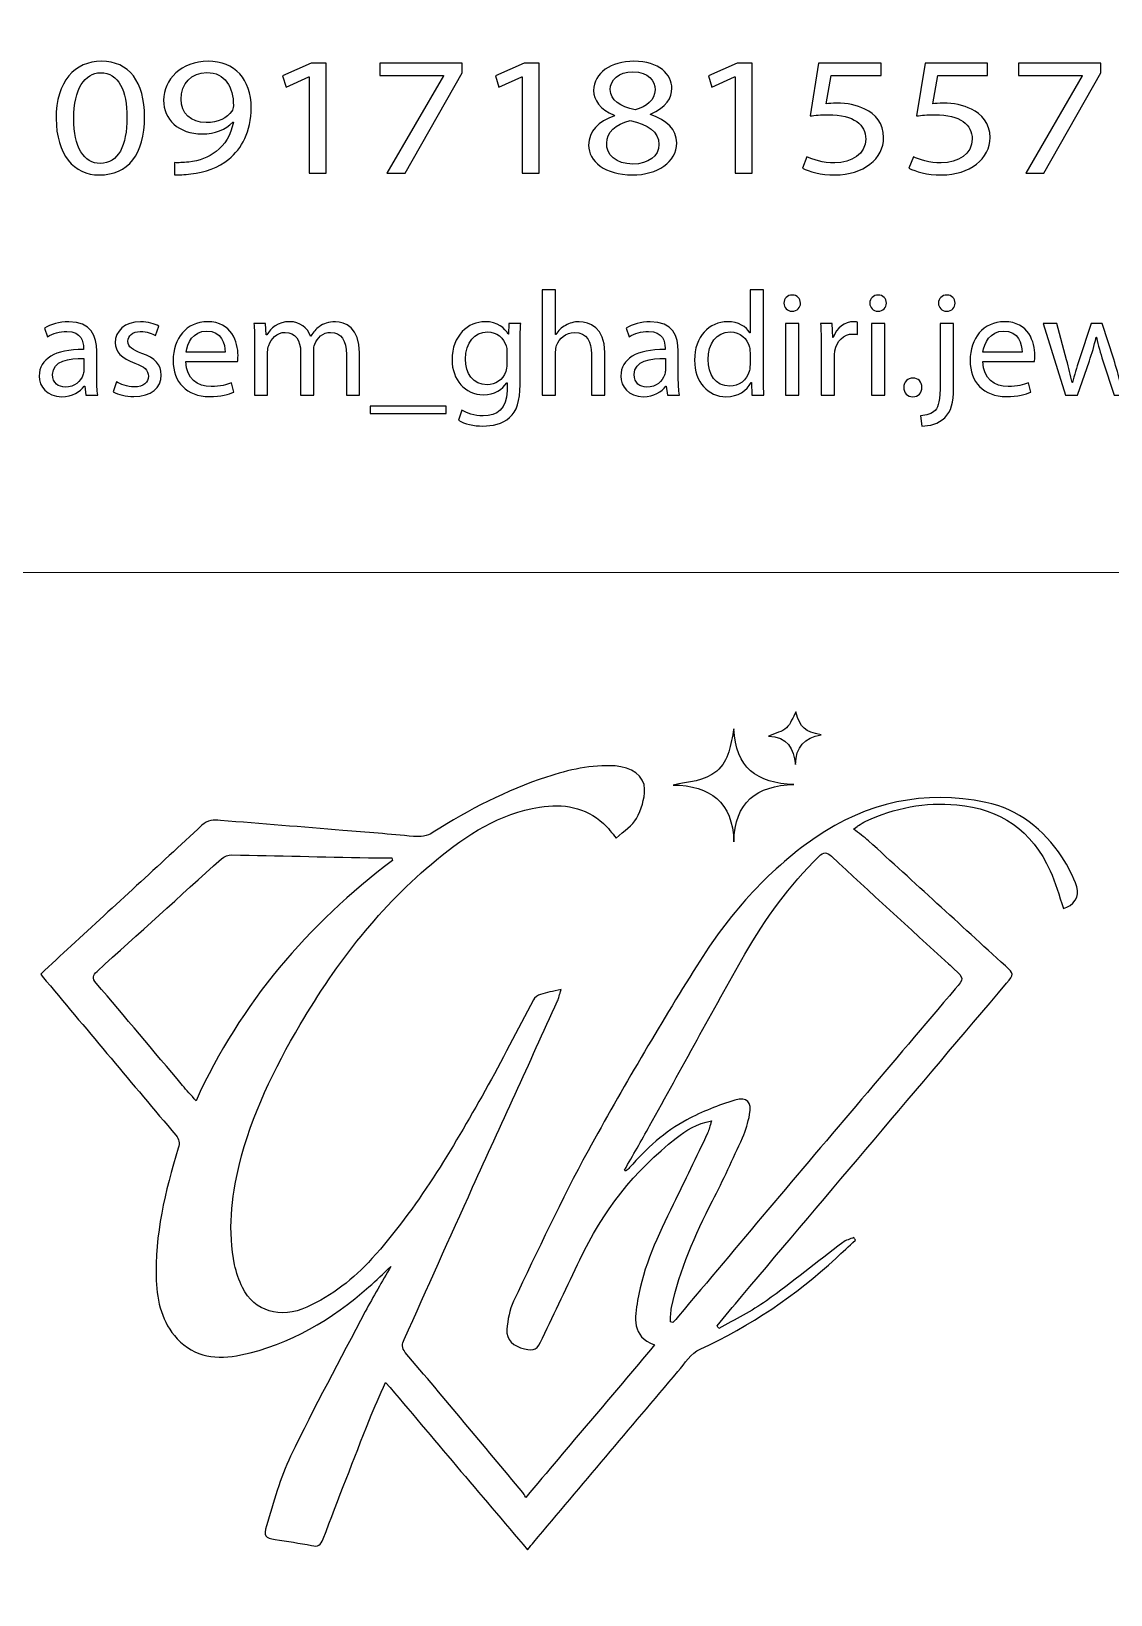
# Model space of a CAD drawing. Header units: millimetres. Extents: x -576 to 618, y 160 to 343.
# Drawn here: x 388.62 to 410.4, y 282.68 to 314.22 of the extents above; entities that cross this region are included whole.
import ezdxf

# ---------------------------------------------------------------- set-up
doc = ezdxf.new("R2010")
doc.units = ezdxf.units.MM
doc.header["$MEASUREMENT"] = 0
doc.layers.add('Layer 1', color=7, linetype='Continuous')

msp = doc.modelspace()

# ---------------------------------------------------------------- linework, layer by layer
at = {"layer": 'Layer 1', "color": 250, "lineweight": 18}
for points in [[(381.7217, 343.1001), (381.7217, 343.1001), (415.5517, 343.1001), (415.5517, 343.1001), (417.1957, 343.1001), (418.5367, 341.7591), (418.5367, 340.1151), (418.5367, 340.1151), (418.5367, 306.2851), (418.5367, 306.2851), (418.5367, 304.6411), (417.1957, 303.3001), (415.5517, 303.3001), (415.5517, 303.3001), (381.7217, 303.3001), (381.7217, 303.3001), (380.0777, 303.3001), (378.7367, 304.6411), (378.7367, 306.2851), (378.7367, 306.2851), (378.7367, 340.1151), (378.7367, 340.1151), (378.7367, 341.7591), (380.0777, 343.1001), (381.7217, 343.1001)], [(381.7217, 303.3001), (381.7217, 303.3001), (415.5517, 303.3001), (415.5517, 303.3001), (417.1957, 303.3001), (418.5367, 301.9591), (418.5367, 300.3151), (418.5367, 300.3151), (418.5367, 266.4851), (418.5367, 266.4851), (418.5367, 264.8411), (417.1957, 263.5001), (415.5517, 263.5001), (415.5517, 263.5001), (381.7217, 263.5001), (381.7217, 263.5001), (380.0777, 263.5001), (378.7367, 264.8411), (378.7367, 266.4851), (378.7367, 266.4851), (378.7367, 300.3151), (378.7367, 300.3151), (378.7367, 301.9591), (380.0777, 303.3001), (381.7217, 303.3001)]]:
    msp.add_open_spline(points, degree=3, knots=[0, 0, 0, 0, 0.125, 0.125, 0.125, 0.25, 0.25, 0.25, 0.375, 0.375, 0.375, 0.5, 0.5, 0.5, 0.625, 0.625, 0.625, 0.75, 0.75, 0.75, 0.875, 0.875, 0.875, 1, 1, 1, 1], dxfattribs=at)
at = {"layer": 'Layer 1', "color": 230}
for points, knots in [([(390.9079, 312.4904), (390.9079, 311.7363), (390.5759, 311.3197), (389.9924, 311.3197), (389.478, 311.3197), (389.1295, 311.7259), (389.1213, 312.4601), (389.1213, 313.2039), (389.5023, 313.6136), (390.0371, 313.6136), (390.5922, 313.6136), (390.9079, 313.1971), (390.9079, 312.4904)], [0, 0, 0, 0, 0.25, 0.25, 0.25, 0.5, 0.5, 0.5, 0.75, 0.75, 0.75, 1, 1, 1, 1]), ([(391.5126, 311.569), (391.5897, 311.5621), (391.6789, 311.569), (391.8003, 311.579), (392.0068, 311.6034), (392.2015, 311.6748), (392.3513, 311.7943), (392.5258, 311.9275), (392.6512, 312.1219), (392.6998, 312.3846), (392.6998, 312.3846), (392.6877, 312.3846), (392.6877, 312.3846), (392.5419, 312.2345), (392.3314, 312.1459), (392.0677, 312.1459), (391.5937, 312.1459), (391.2898, 312.4464), (391.2898, 312.8251), (391.2898, 313.2448), (391.6505, 313.6136), (392.1894, 313.6136), (392.7282, 313.6136), (393.0605, 313.2448), (393.0605, 312.6785), (393.0605, 312.1902), (392.8658, 311.8489), (392.6066, 311.6373), (392.4041, 311.4701), (392.1245, 311.3677), (391.8408, 311.3403), (391.7114, 311.3232), (391.5978, 311.3197), (391.5126, 311.3232), (391.5126, 311.3232), (391.5126, 311.569), (391.5126, 311.569)], [0, 0, 0, 0, 0.0833333, 0.0833333, 0.0833333, 0.1666667, 0.1666667, 0.1666667, 0.25, 0.25, 0.25, 0.3333333, 0.3333333, 0.3333333, 0.4166667, 0.4166667, 0.4166667, 0.5, 0.5, 0.5, 0.5833333, 0.5833333, 0.5833333, 0.6666667, 0.6666667, 0.6666667, 0.75, 0.75, 0.75, 0.8333333, 0.8333333, 0.8333333, 0.9166667, 0.9166667, 0.9166667, 1, 1, 1, 1]), ([(394.2281, 313.2961), (394.2281, 313.2961), (394.22, 313.2961), (394.22, 313.2961), (394.22, 313.2961), (393.7623, 313.088), (393.7623, 313.088), (393.7623, 313.088), (393.6933, 313.3167), (393.6933, 313.3167), (393.6933, 313.3167), (394.2686, 313.576), (394.2686, 313.576), (394.2686, 313.576), (394.5725, 313.576), (394.5725, 313.576), (394.5725, 313.576), (394.5725, 311.3573), (394.5725, 311.3573), (394.5725, 311.3573), (394.2281, 311.3573), (394.2281, 311.3573), (394.2281, 311.3573), (394.2281, 313.2961), (394.2281, 313.2961)], [0, 0, 0, 0, 0.125, 0.125, 0.125, 0.25, 0.25, 0.25, 0.375, 0.375, 0.375, 0.5, 0.5, 0.5, 0.625, 0.625, 0.625, 0.75, 0.75, 0.75, 0.875, 0.875, 0.875, 1, 1, 1, 1]), ([(397.3124, 313.5761), (397.3124, 313.5761), (397.3124, 313.378), (397.3124, 313.378), (397.3124, 313.378), (396.1657, 311.3574), (396.1657, 311.3574), (396.1657, 311.3574), (395.7972, 311.3574), (395.7972, 311.3574), (395.7972, 311.3574), (396.9397, 313.3203), (396.9397, 313.3203), (396.9397, 313.3203), (396.9397, 313.3269), (396.9397, 313.3269), (396.9397, 313.3269), (395.6512, 313.3269), (395.6512, 313.3269), (395.6512, 313.3269), (395.6512, 313.5761), (395.6512, 313.5761), (395.6512, 313.5761), (397.3124, 313.5761), (397.3124, 313.5761)], [0, 0, 0, 0, 0.125, 0.125, 0.125, 0.25, 0.25, 0.25, 0.375, 0.375, 0.375, 0.5, 0.5, 0.5, 0.625, 0.625, 0.625, 0.75, 0.75, 0.75, 0.875, 0.875, 0.875, 1, 1, 1, 1]), ([(398.5246, 313.2961), (398.5246, 313.2961), (398.5164, 313.2961), (398.5164, 313.2961), (398.5164, 313.2961), (398.0587, 313.088), (398.0587, 313.088), (398.0587, 313.088), (397.9899, 313.3167), (397.9899, 313.3167), (397.9899, 313.3167), (398.5652, 313.576), (398.5652, 313.576), (398.5652, 313.576), (398.8691, 313.576), (398.8691, 313.576), (398.8691, 313.576), (398.8691, 311.3573), (398.8691, 311.3573), (398.8691, 311.3573), (398.5246, 311.3573), (398.5246, 311.3573), (398.5246, 311.3573), (398.5246, 313.2961), (398.5246, 313.2961)], [0, 0, 0, 0, 0.125, 0.125, 0.125, 0.25, 0.25, 0.25, 0.375, 0.375, 0.375, 0.5, 0.5, 0.5, 0.625, 0.625, 0.625, 0.75, 0.75, 0.75, 0.875, 0.875, 0.875, 1, 1, 1, 1]), ([(399.8668, 311.9206), (399.8668, 312.2004), (400.0652, 312.3986), (400.3891, 312.5147), (400.3891, 312.5147), (400.3854, 312.5246), (400.3854, 312.5246), (400.0936, 312.6407), (399.9679, 312.8319), (399.9679, 313.0232), (399.9679, 313.3749), (400.3205, 313.6135), (400.7822, 313.6135), (401.2927, 313.6135), (401.5479, 313.3439), (401.5479, 313.0676), (401.5479, 312.88), (401.4387, 312.6785), (401.1145, 312.5486), (401.1145, 312.5486), (401.1145, 312.5384), (401.1145, 312.5384), (401.4425, 312.4292), (401.6453, 312.2345), (401.6453, 311.9649), (401.6453, 311.5792), (401.2525, 311.32), (400.7501, 311.32), (400.1988, 311.32), (399.8668, 311.5961), (399.8668, 311.9206)], [0, 0, 0, 0, 0.1, 0.1, 0.1, 0.2, 0.2, 0.2, 0.3, 0.3, 0.3, 0.4, 0.4, 0.4, 0.5, 0.5, 0.5, 0.6, 0.6, 0.6, 0.7, 0.7, 0.7, 0.8, 0.8, 0.8, 0.9, 0.9, 0.9, 1, 1, 1, 1]), ([(402.8212, 313.2961), (402.8212, 313.2961), (402.8132, 313.2961), (402.8132, 313.2961), (402.8132, 313.2961), (402.3554, 313.088), (402.3554, 313.088), (402.3554, 313.088), (402.2865, 313.3167), (402.2865, 313.3167), (402.2865, 313.3167), (402.8618, 313.576), (402.8618, 313.576), (402.8618, 313.576), (403.1657, 313.576), (403.1657, 313.576), (403.1657, 313.576), (403.1657, 311.3573), (403.1657, 311.3573), (403.1657, 311.3573), (402.8212, 311.3573), (402.8212, 311.3573), (402.8212, 311.3573), (402.8212, 313.2961), (402.8212, 313.2961)], [0, 0, 0, 0, 0.125, 0.125, 0.125, 0.25, 0.25, 0.25, 0.375, 0.375, 0.375, 0.5, 0.5, 0.5, 0.625, 0.625, 0.625, 0.75, 0.75, 0.75, 0.875, 0.875, 0.875, 1, 1, 1, 1]), ([(405.7678, 313.3235), (405.7678, 313.3235), (404.7628, 313.3235), (404.7628, 313.3235), (404.7628, 313.3235), (404.6617, 312.7535), (404.6617, 312.7535), (404.7223, 312.76), (404.7791, 312.7672), (404.8764, 312.7672), (405.0789, 312.7672), (405.2814, 312.7298), (405.4437, 312.6477), (405.6502, 312.5488), (405.8203, 312.3575), (405.8203, 312.0777), (405.8203, 311.6439), (405.411, 311.3198), (404.84, 311.3198), (404.5523, 311.3198), (404.3092, 311.3882), (404.1834, 311.4564), (404.1834, 311.4564), (404.2727, 311.6848), (404.2727, 311.6848), (404.3822, 311.6302), (404.5969, 311.562), (404.8359, 311.562), (405.1722, 311.562), (405.4599, 311.7463), (405.4599, 312.0434), (405.4559, 312.3301), (405.2287, 312.5351), (404.702, 312.5351), (404.5523, 312.5351), (404.435, 312.5213), (404.3376, 312.5111), (404.3376, 312.5111), (404.5077, 313.5763), (404.5077, 313.5763), (404.5077, 313.5763), (405.7678, 313.5763), (405.7678, 313.5763), (405.7678, 313.5763), (405.7678, 313.3235), (405.7678, 313.3235)], [0, 0, 0, 0, 0.0666667, 0.0666667, 0.0666667, 0.1333333, 0.1333333, 0.1333333, 0.2, 0.2, 0.2, 0.2666667, 0.2666667, 0.2666667, 0.3333333, 0.3333333, 0.3333333, 0.4, 0.4, 0.4, 0.4666667, 0.4666667, 0.4666667, 0.5333333, 0.5333333, 0.5333333, 0.6, 0.6, 0.6, 0.6666667, 0.6666667, 0.6666667, 0.7333333, 0.7333333, 0.7333333, 0.8, 0.8, 0.8, 0.8666667, 0.8666667, 0.8666667, 0.9333333, 0.9333333, 0.9333333, 1, 1, 1, 1]), ([(407.9159, 313.3235), (407.9159, 313.3235), (406.9109, 313.3235), (406.9109, 313.3235), (406.9109, 313.3235), (406.8098, 312.7535), (406.8098, 312.7535), (406.8703, 312.76), (406.9271, 312.7672), (407.0245, 312.7672), (407.2269, 312.7672), (407.4294, 312.7298), (407.5916, 312.6477), (407.7983, 312.5488), (407.9682, 312.3575), (407.9682, 312.0777), (407.9682, 311.6439), (407.5589, 311.3198), (406.9879, 311.3198), (406.7002, 311.3198), (406.4572, 311.3882), (406.3315, 311.4564), (406.3315, 311.4564), (406.4207, 311.6848), (406.4207, 311.6848), (406.5302, 311.6302), (406.7449, 311.562), (406.9839, 311.562), (407.3202, 311.562), (407.6079, 311.7463), (407.6079, 312.0434), (407.6039, 312.3301), (407.3767, 312.5351), (406.85, 312.5351), (406.7002, 312.5351), (406.5829, 312.5213), (406.4856, 312.5111), (406.4856, 312.5111), (406.6556, 313.5763), (406.6556, 313.5763), (406.6556, 313.5763), (407.9159, 313.5763), (407.9159, 313.5763), (407.9159, 313.5763), (407.9159, 313.3235), (407.9159, 313.3235)], [0, 0, 0, 0, 0.0666667, 0.0666667, 0.0666667, 0.1333333, 0.1333333, 0.1333333, 0.2, 0.2, 0.2, 0.2666667, 0.2666667, 0.2666667, 0.3333333, 0.3333333, 0.3333333, 0.4, 0.4, 0.4, 0.4666667, 0.4666667, 0.4666667, 0.5333333, 0.5333333, 0.5333333, 0.6, 0.6, 0.6, 0.6666667, 0.6666667, 0.6666667, 0.7333333, 0.7333333, 0.7333333, 0.8, 0.8, 0.8, 0.8666667, 0.8666667, 0.8666667, 0.9333333, 0.9333333, 0.9333333, 1, 1, 1, 1]), ([(410.2019, 313.5761), (410.2019, 313.5761), (410.2019, 313.378), (410.2019, 313.378), (410.2019, 313.378), (409.0552, 311.3574), (409.0552, 311.3574), (409.0552, 311.3574), (408.6868, 311.3574), (408.6868, 311.3574), (408.6868, 311.3574), (409.829, 313.3203), (409.829, 313.3203), (409.829, 313.3203), (409.829, 313.3269), (409.829, 313.3269), (409.829, 313.3269), (408.5407, 313.3269), (408.5407, 313.3269), (408.5407, 313.3269), (408.5407, 313.5761), (408.5407, 313.5761), (408.5407, 313.5761), (410.2019, 313.5761), (410.2019, 313.5761)], [0, 0, 0, 0, 0.125, 0.125, 0.125, 0.25, 0.25, 0.25, 0.375, 0.375, 0.375, 0.5, 0.5, 0.5, 0.625, 0.625, 0.625, 0.75, 0.75, 0.75, 0.875, 0.875, 0.875, 1, 1, 1, 1]), ([(389.478, 312.4564), (389.478, 311.8795), (389.6885, 311.5521), (390.0128, 311.5521), (390.3772, 311.5521), (390.5516, 311.9103), (390.5516, 312.4769), (390.5516, 313.023), (390.3856, 313.3814), (390.0168, 313.3814), (389.7048, 313.3814), (389.478, 313.0607), (389.478, 312.4564)], [0, 0, 0, 0, 0.25, 0.25, 0.25, 0.5, 0.5, 0.5, 0.75, 0.75, 0.75, 1, 1, 1, 1]), ([(391.6425, 312.8457), (391.6425, 312.569), (391.8408, 312.3746), (392.1488, 312.3746), (392.3879, 312.3746), (392.5744, 312.4736), (392.6674, 312.6064), (392.6877, 312.6339), (392.6998, 312.6682), (392.6998, 312.716), (392.6998, 313.0947), (392.5339, 313.3852), (392.161, 313.3852), (391.8571, 313.3852), (391.6425, 313.1596), (391.6425, 312.8457)], [0, 0, 0, 0, 0.2, 0.2, 0.2, 0.4, 0.4, 0.4, 0.6, 0.6, 0.6, 0.8, 0.8, 0.8, 1, 1, 1, 1]), ([(400.3043, 313.0435), (400.3043, 312.8217), (400.503, 312.7022), (400.8065, 312.6342), (401.0334, 312.6991), (401.2078, 312.8354), (401.2078, 313.0369), (401.2078, 313.2145), (401.082, 313.3986), (400.7622, 313.3986), (400.4665, 313.3986), (400.3043, 313.2348), (400.3043, 313.0435)], [0, 0, 0, 0, 0.25, 0.25, 0.25, 0.5, 0.5, 0.5, 0.75, 0.75, 0.75, 1, 1, 1, 1]), ([(401.2848, 311.934), (401.2848, 312.2039), (401.0621, 312.3336), (400.7052, 312.4189), (400.3975, 312.344), (400.2316, 312.1733), (400.2316, 311.9615), (400.2194, 311.7365), (400.4219, 311.5383), (400.7579, 311.5383), (401.078, 311.5383), (401.2848, 311.7056), (401.2848, 311.934)], [0, 0, 0, 0, 0.25, 0.25, 0.25, 0.5, 0.5, 0.5, 0.75, 0.75, 0.75, 1, 1, 1, 1]), ([(398.9321, 309.0023), (398.9321, 309.0023), (399.202, 309.0023), (399.202, 309.0023), (399.202, 309.0023), (399.202, 308.099), (399.202, 308.099), (399.202, 308.099), (399.2082, 308.099), (399.2082, 308.099), (399.251, 308.1742), (399.3184, 308.2401), (399.4014, 308.2847), (399.4809, 308.3296), (399.5758, 308.3592), (399.6772, 308.3592), (399.8762, 308.3592), (400.1954, 308.2401), (400.1954, 307.7405), (400.1954, 307.7405), (400.1954, 306.8794), (400.1954, 306.8794), (400.1954, 306.8794), (399.9256, 306.8794), (399.9256, 306.8794), (399.9256, 306.8794), (399.9256, 307.7106), (399.9256, 307.7106), (399.9256, 307.9436), (399.8366, 308.1411), (399.582, 308.1411), (399.4073, 308.1411), (399.2694, 308.0214), (399.2204, 307.8778), (399.2051, 307.8423), (399.202, 307.8032), (399.202, 307.7524), (399.202, 307.7524), (399.202, 306.8794), (399.202, 306.8794), (399.202, 306.8794), (398.9321, 306.8794), (398.9321, 306.8794), (398.9321, 306.8794), (398.9321, 309.0023), (398.9321, 309.0023)], [0, 0, 0, 0, 0.0666667, 0.0666667, 0.0666667, 0.1333333, 0.1333333, 0.1333333, 0.2, 0.2, 0.2, 0.2666667, 0.2666667, 0.2666667, 0.3333333, 0.3333333, 0.3333333, 0.4, 0.4, 0.4, 0.4666667, 0.4666667, 0.4666667, 0.5333333, 0.5333333, 0.5333333, 0.6, 0.6, 0.6, 0.6666667, 0.6666667, 0.6666667, 0.7333333, 0.7333333, 0.7333333, 0.8, 0.8, 0.8, 0.8666667, 0.8666667, 0.8666667, 0.9333333, 0.9333333, 0.9333333, 1, 1, 1, 1]), ([(403.3938, 309.0024), (403.3938, 309.0024), (403.3938, 307.2532), (403.3938, 307.2532), (403.3938, 307.1247), (403.3969, 306.9781), (403.406, 306.8794), (403.406, 306.8794), (403.1638, 306.8794), (403.1638, 306.8794), (403.1638, 306.8794), (403.1516, 307.1306), (403.1516, 307.1306), (403.1516, 307.1306), (403.1454, 307.1306), (403.1454, 307.1306), (403.0627, 306.969), (402.8818, 306.8467), (402.6393, 306.8467), (402.2808, 306.8467), (402.0047, 307.1425), (402.0047, 307.5821), (402.0016, 308.0635), (402.3086, 308.3593), (402.6702, 308.3593), (402.8971, 308.3593), (403.0505, 308.2548), (403.1176, 308.1381), (403.1176, 308.1381), (403.1238, 308.1381), (403.1238, 308.1381), (403.1238, 308.1381), (403.1238, 309.0024), (403.1238, 309.0024), (403.1238, 309.0024), (403.3938, 309.0024), (403.3938, 309.0024)], [0, 0, 0, 0, 0.0833333, 0.0833333, 0.0833333, 0.1666667, 0.1666667, 0.1666667, 0.25, 0.25, 0.25, 0.3333333, 0.3333333, 0.3333333, 0.4166667, 0.4166667, 0.4166667, 0.5, 0.5, 0.5, 0.5833333, 0.5833333, 0.5833333, 0.6666667, 0.6666667, 0.6666667, 0.75, 0.75, 0.75, 0.8333333, 0.8333333, 0.8333333, 0.9166667, 0.9166667, 0.9166667, 1, 1, 1, 1]), ([(404.1423, 308.7332), (404.1451, 308.6434), (404.0777, 308.5717), (403.9704, 308.5717), (403.8753, 308.5717), (403.8079, 308.6434), (403.8079, 308.7332), (403.8079, 308.8259), (403.8784, 308.8974), (403.9764, 308.8974), (404.0777, 308.8974), (404.1423, 308.8259), (404.1423, 308.7332)], [0, 0, 0, 0, 0.25, 0.25, 0.25, 0.5, 0.5, 0.5, 0.75, 0.75, 0.75, 1, 1, 1, 1]), ([(405.8749, 308.7332), (405.878, 308.6434), (405.8103, 308.5717), (405.703, 308.5717), (405.6082, 308.5717), (405.5408, 308.6434), (405.5408, 308.7332), (405.5408, 308.8259), (405.6113, 308.8974), (405.7092, 308.8974), (405.8103, 308.8974), (405.8749, 308.8259), (405.8749, 308.7332)], [0, 0, 0, 0, 0.25, 0.25, 0.25, 0.5, 0.5, 0.5, 0.75, 0.75, 0.75, 1, 1, 1, 1]), ([(407.2607, 308.7332), (407.2639, 308.6465), (407.1996, 308.5717), (407.0923, 308.5717), (406.9912, 308.5717), (406.927, 308.6465), (406.927, 308.7332), (406.927, 308.8259), (406.9972, 308.8974), (407.0983, 308.8974), (407.1965, 308.8974), (407.2607, 308.8259), (407.2607, 308.7332)], [0, 0, 0, 0, 0.25, 0.25, 0.25, 0.5, 0.5, 0.5, 0.75, 0.75, 0.75, 1, 1, 1, 1]), ([(389.72, 306.8794), (389.72, 306.8794), (389.6985, 307.062), (389.6985, 307.062), (389.6985, 307.062), (389.6891, 307.062), (389.6891, 307.062), (389.6064, 306.9484), (389.447, 306.8465), (389.2355, 306.8465), (388.935, 306.8465), (388.7818, 307.0526), (388.7818, 307.2621), (388.7818, 307.6118), (389.1007, 307.8033), (389.6738, 307.8002), (389.6738, 307.8002), (389.6738, 307.8302), (389.6738, 307.8302), (389.6738, 307.9497), (389.6401, 308.165), (389.3366, 308.165), (389.1986, 308.165), (389.0548, 308.1232), (388.9503, 308.0573), (388.9503, 308.0573), (388.8891, 308.2308), (388.8891, 308.2308), (389.0117, 308.3085), (389.1896, 308.3594), (389.3765, 308.3594), (389.8301, 308.3594), (389.9406, 308.0573), (389.9406, 307.7675), (389.9406, 307.7675), (389.9406, 307.2261), (389.9406, 307.2261), (389.9406, 307.1007), (389.9469, 306.9781), (389.9653, 306.8794), (389.9653, 306.8794), (389.72, 306.8794), (389.72, 306.8794)], [0, 0, 0, 0, 0.0714286, 0.0714286, 0.0714286, 0.1428571, 0.1428571, 0.1428571, 0.2142857, 0.2142857, 0.2142857, 0.2857143, 0.2857143, 0.2857143, 0.3571429, 0.3571429, 0.3571429, 0.4285714, 0.4285714, 0.4285714, 0.5, 0.5, 0.5, 0.5714286, 0.5714286, 0.5714286, 0.6428571, 0.6428571, 0.6428571, 0.7142857, 0.7142857, 0.7142857, 0.7857143, 0.7857143, 0.7857143, 0.8571429, 0.8571429, 0.8571429, 0.9285714, 0.9285714, 0.9285714, 1, 1, 1, 1]), ([(390.3395, 307.1485), (390.4191, 307.0976), (390.5605, 307.044), (390.6953, 307.044), (390.8915, 307.044), (390.9832, 307.1397), (390.9832, 307.259), (390.9832, 307.3847), (390.9068, 307.4536), (390.7075, 307.5251), (390.4406, 307.618), (390.315, 307.7616), (390.315, 307.9351), (390.315, 308.1682), (390.508, 308.3594), (390.827, 308.3594), (390.9773, 308.3594), (391.109, 308.3176), (391.1917, 308.2699), (391.1917, 308.2699), (391.1246, 308.0783), (391.1246, 308.0783), (391.0662, 308.1145), (390.9589, 308.1622), (390.8207, 308.1622), (390.6616, 308.1622), (390.5727, 308.0724), (390.5727, 307.9647), (390.5727, 307.8449), (390.6616, 307.7916), (390.8547, 307.7195), (391.1121, 307.6237), (391.2438, 307.4983), (391.2438, 307.2833), (391.2438, 307.029), (391.0416, 306.8496), (390.689, 306.8496), (390.5264, 306.8496), (390.3764, 306.8883), (390.2722, 306.9482), (390.2722, 306.9482), (390.3395, 307.1485), (390.3395, 307.1485)], [0, 0, 0, 0, 0.0714286, 0.0714286, 0.0714286, 0.1428571, 0.1428571, 0.1428571, 0.2142857, 0.2142857, 0.2142857, 0.2857143, 0.2857143, 0.2857143, 0.3571429, 0.3571429, 0.3571429, 0.4285714, 0.4285714, 0.4285714, 0.5, 0.5, 0.5, 0.5714286, 0.5714286, 0.5714286, 0.6428571, 0.6428571, 0.6428571, 0.7142857, 0.7142857, 0.7142857, 0.7857143, 0.7857143, 0.7857143, 0.8571429, 0.8571429, 0.8571429, 0.9285714, 0.9285714, 0.9285714, 1, 1, 1, 1]), ([(391.741, 307.5552), (391.7469, 307.1994), (391.9799, 307.0528), (392.2499, 307.0528), (392.4429, 307.0528), (392.5597, 307.0859), (392.6608, 307.1274), (392.6608, 307.1274), (392.7069, 306.9392), (392.7069, 306.9392), (392.6118, 306.8974), (392.4492, 306.8496), (392.2133, 306.8496), (391.7563, 306.8496), (391.4836, 307.1423), (391.4836, 307.5791), (391.4836, 308.0157), (391.7469, 308.3595), (392.1793, 308.3595), (392.6639, 308.3595), (392.7925, 307.9439), (392.7925, 307.6777), (392.7925, 307.6238), (392.7865, 307.582), (392.7834, 307.5552), (392.7834, 307.5552), (391.741, 307.5552), (391.741, 307.5552)], [0, 0, 0, 0, 0.1111111, 0.1111111, 0.1111111, 0.2222222, 0.2222222, 0.2222222, 0.3333333, 0.3333333, 0.3333333, 0.4444444, 0.4444444, 0.4444444, 0.5555556, 0.5555556, 0.5555556, 0.6666667, 0.6666667, 0.6666667, 0.7777778, 0.7777778, 0.7777778, 0.8888889, 0.8888889, 0.8888889, 1, 1, 1, 1]), ([(392.5319, 307.7435), (392.535, 307.9108), (392.4614, 308.171), (392.1578, 308.171), (391.8851, 308.171), (391.7653, 307.9258), (391.744, 307.7435), (391.744, 307.7435), (392.5319, 307.7435), (392.5319, 307.7435)], [0, 0, 0, 0, 0.3333333, 0.3333333, 0.3333333, 0.6666667, 0.6666667, 0.6666667, 1, 1, 1, 1]), ([(393.127, 307.9349), (393.127, 308.0844), (393.1239, 308.207), (393.1148, 308.3265), (393.1148, 308.3265), (393.3506, 308.3265), (393.3506, 308.3265), (393.3506, 308.3265), (393.3632, 308.0934), (393.3632, 308.0934), (393.3632, 308.0934), (393.3722, 308.0934), (393.3722, 308.0934), (393.4552, 308.2307), (393.5932, 308.3593), (393.8383, 308.3593), (394.0405, 308.3593), (394.194, 308.2401), (394.2583, 308.0694), (394.2583, 308.0694), (394.2645, 308.0694), (394.2645, 308.0694), (394.3104, 308.15), (394.3688, 308.2129), (394.4299, 308.2579), (394.5188, 308.3234), (394.6172, 308.3593), (394.7581, 308.3593), (394.9544, 308.3593), (395.2456, 308.2338), (395.2456, 307.7318), (395.2456, 307.7318), (395.2456, 306.8794), (395.2456, 306.8794), (395.2456, 306.8794), (394.9819, 306.8794), (394.9819, 306.8794), (394.9819, 306.8794), (394.9819, 307.6987), (394.9819, 307.6987), (394.9819, 307.9768), (394.8776, 308.1443), (394.6602, 308.1443), (394.5067, 308.1443), (394.3872, 308.0336), (394.3413, 307.905), (394.3288, 307.8691), (394.3198, 307.8214), (394.3198, 307.7733), (394.3198, 307.7733), (394.3198, 306.8794), (394.3198, 306.8794), (394.3198, 306.8794), (394.0562, 306.8794), (394.0562, 306.8794), (394.0562, 306.8794), (394.0562, 307.7465), (394.0562, 307.7465), (394.0562, 307.9768), (393.9519, 308.1443), (393.7463, 308.1443), (393.5775, 308.1443), (393.4552, 308.0126), (393.4121, 307.881), (393.3969, 307.8423), (393.3906, 307.7973), (393.3906, 307.7524), (393.3906, 307.7524), (393.3906, 306.8794), (393.3906, 306.8794), (393.3906, 306.8794), (393.127, 306.8794), (393.127, 306.8794), (393.127, 306.8794), (393.127, 307.9349), (393.127, 307.9349)], [0, 0, 0, 0, 0.04, 0.04, 0.04, 0.08, 0.08, 0.08, 0.12, 0.12, 0.12, 0.16, 0.16, 0.16, 0.2, 0.2, 0.2, 0.24, 0.24, 0.24, 0.28, 0.28, 0.28, 0.32, 0.32, 0.32, 0.36, 0.36, 0.36, 0.4, 0.4, 0.4, 0.44, 0.44, 0.44, 0.48, 0.48, 0.48, 0.52, 0.52, 0.52, 0.56, 0.56, 0.56, 0.6, 0.6, 0.6, 0.64, 0.64, 0.64, 0.68, 0.68, 0.68, 0.72, 0.72, 0.72, 0.76, 0.76, 0.76, 0.8, 0.8, 0.8, 0.84, 0.84, 0.84, 0.88, 0.88, 0.88, 0.92, 0.92, 0.92, 0.96, 0.96, 0.96, 1, 1, 1, 1]), ([(398.4964, 308.3265), (398.4905, 308.2219), (398.4842, 308.1052), (398.4842, 307.9289), (398.4842, 307.9289), (398.4842, 307.0887), (398.4842, 307.0887), (398.4842, 306.757), (398.4168, 306.5533), (398.2727, 306.4278), (398.1285, 306.2965), (397.9201, 306.2544), (397.7329, 306.2544), (397.555, 306.2544), (397.3591, 306.2965), (397.2393, 306.3742), (397.2393, 306.3742), (397.307, 306.5745), (397.307, 306.5745), (397.4049, 306.5146), (397.5582, 306.4609), (397.7423, 306.4609), (398.018, 306.4609), (398.2206, 306.6013), (398.2206, 306.9664), (398.2206, 306.9664), (398.2206, 307.1274), (398.2206, 307.1274), (398.2206, 307.1274), (398.2143, 307.1274), (398.2143, 307.1274), (398.1317, 306.9932), (397.9722, 306.8855), (397.7423, 306.8855), (397.3741, 306.8855), (397.1108, 307.1904), (397.1108, 307.5911), (397.1108, 308.0815), (397.4386, 308.3595), (397.7791, 308.3595), (398.0365, 308.3595), (398.1775, 308.2279), (398.2421, 308.1084), (398.2421, 308.1084), (398.248, 308.1084), (398.248, 308.1084), (398.248, 308.1084), (398.2605, 308.3265), (398.2605, 308.3265), (398.2605, 308.3265), (398.4964, 308.3265), (398.4964, 308.3265)], [0, 0, 0, 0, 0.0588235, 0.0588235, 0.0588235, 0.1176471, 0.1176471, 0.1176471, 0.1764706, 0.1764706, 0.1764706, 0.2352941, 0.2352941, 0.2352941, 0.2941176, 0.2941176, 0.2941176, 0.3529412, 0.3529412, 0.3529412, 0.4117647, 0.4117647, 0.4117647, 0.4705882, 0.4705882, 0.4705882, 0.5294118, 0.5294118, 0.5294118, 0.5882353, 0.5882353, 0.5882353, 0.6470588, 0.6470588, 0.6470588, 0.7058824, 0.7058824, 0.7058824, 0.7647059, 0.7647059, 0.7647059, 0.8235294, 0.8235294, 0.8235294, 0.8823529, 0.8823529, 0.8823529, 0.9411765, 0.9411765, 0.9411765, 1, 1, 1, 1]), ([(398.2175, 307.7555), (398.2175, 307.8004), (398.2143, 307.8394), (398.2022, 307.8752), (398.1528, 308.0275), (398.0212, 308.153), (397.825, 308.153), (397.5675, 308.153), (397.3834, 307.9408), (397.3834, 307.606), (397.3834, 307.3218), (397.5307, 307.0859), (397.8219, 307.0859), (397.9875, 307.0859), (398.1379, 307.1876), (398.1959, 307.3548), (398.2112, 307.3995), (398.2175, 307.4504), (398.2175, 307.4953), (398.2175, 307.4953), (398.2175, 307.7555), (398.2175, 307.7555)], [0, 0, 0, 0, 0.1428571, 0.1428571, 0.1428571, 0.2857143, 0.2857143, 0.2857143, 0.4285714, 0.4285714, 0.4285714, 0.5714286, 0.5714286, 0.5714286, 0.7142857, 0.7142857, 0.7142857, 0.8571429, 0.8571429, 0.8571429, 1, 1, 1, 1]), ([(401.4557, 306.8794), (401.4557, 306.8794), (401.4345, 307.062), (401.4345, 307.062), (401.4345, 307.062), (401.4251, 307.062), (401.4251, 307.062), (401.3424, 306.9484), (401.183, 306.8465), (400.9711, 306.8465), (400.6707, 306.8465), (400.5175, 307.0526), (400.5175, 307.2621), (400.5175, 307.6118), (400.8367, 307.8033), (401.4095, 307.8002), (401.4095, 307.8002), (401.4095, 307.8302), (401.4095, 307.8302), (401.4095, 307.9497), (401.3761, 308.165), (401.0725, 308.165), (400.9346, 308.165), (400.7905, 308.1232), (400.6862, 308.0573), (400.6862, 308.0573), (400.6248, 308.2308), (400.6248, 308.2308), (400.7474, 308.3085), (400.9253, 308.3594), (401.1122, 308.3594), (401.5662, 308.3594), (401.6765, 308.0573), (401.6765, 307.7675), (401.6765, 307.7675), (401.6765, 307.2261), (401.6765, 307.2261), (401.6765, 307.1007), (401.6825, 306.9781), (401.7009, 306.8794), (401.7009, 306.8794), (401.4557, 306.8794), (401.4557, 306.8794)], [0, 0, 0, 0, 0.0714286, 0.0714286, 0.0714286, 0.1428571, 0.1428571, 0.1428571, 0.2142857, 0.2142857, 0.2142857, 0.2857143, 0.2857143, 0.2857143, 0.3571429, 0.3571429, 0.3571429, 0.4285714, 0.4285714, 0.4285714, 0.5, 0.5, 0.5, 0.5714286, 0.5714286, 0.5714286, 0.6428571, 0.6428571, 0.6428571, 0.7142857, 0.7142857, 0.7142857, 0.7857143, 0.7857143, 0.7857143, 0.8571429, 0.8571429, 0.8571429, 0.9285714, 0.9285714, 0.9285714, 1, 1, 1, 1]), ([(403.1238, 307.7375), (403.1238, 307.7703), (403.1207, 307.8152), (403.1117, 307.8479), (403.0717, 308.0158), (402.9245, 308.1531), (402.7223, 308.1531), (402.4431, 308.1531), (402.2777, 307.9138), (402.2777, 307.594), (402.2777, 307.3013), (402.425, 307.0589), (402.7161, 307.0589), (402.8971, 307.0589), (403.0627, 307.1752), (403.1117, 307.3728), (403.1207, 307.4086), (403.1238, 307.4448), (403.1238, 307.4864), (403.1238, 307.4864), (403.1238, 307.7375), (403.1238, 307.7375)], [0, 0, 0, 0, 0.1428571, 0.1428571, 0.1428571, 0.2857143, 0.2857143, 0.2857143, 0.4285714, 0.4285714, 0.4285714, 0.5714286, 0.5714286, 0.5714286, 0.7142857, 0.7142857, 0.7142857, 0.8571429, 0.8571429, 0.8571429, 1, 1, 1, 1]), ([(403.8418, 308.3264), (403.8418, 308.3264), (404.1114, 308.3264), (404.1114, 308.3264), (404.1114, 308.3264), (404.1114, 306.8793), (404.1114, 306.8793), (404.1114, 306.8793), (403.8418, 306.8793), (403.8418, 306.8793), (403.8418, 306.8793), (403.8418, 308.3264), (403.8418, 308.3264)], [0, 0, 0, 0, 0.25, 0.25, 0.25, 0.5, 0.5, 0.5, 0.75, 0.75, 0.75, 1, 1, 1, 1]), ([(404.5593, 307.8752), (404.5593, 308.0456), (404.5558, 308.1922), (404.5468, 308.3264), (404.5468, 308.3264), (404.7831, 308.3264), (404.7831, 308.3264), (404.7831, 308.3264), (404.7921, 308.0425), (404.7921, 308.0425), (404.7921, 308.0425), (404.8046, 308.0425), (404.8046, 308.0425), (404.8719, 308.2368), (405.0342, 308.3595), (405.2155, 308.3595), (405.2461, 308.3595), (405.2676, 308.3563), (405.2922, 308.3504), (405.2922, 308.3504), (405.2922, 308.1024), (405.2922, 308.1024), (405.2645, 308.1083), (405.2367, 308.1114), (405.2002, 308.1114), (405.0098, 308.1114), (404.875, 307.971), (404.8382, 307.7735), (404.8321, 307.7376), (404.8258, 307.6958), (404.8258, 307.6509), (404.8258, 307.6509), (404.8258, 306.8796), (404.8258, 306.8796), (404.8258, 306.8796), (404.5593, 306.8796), (404.5593, 306.8796), (404.5593, 306.8796), (404.5593, 307.8752), (404.5593, 307.8752)], [0, 0, 0, 0, 0.0769231, 0.0769231, 0.0769231, 0.1538462, 0.1538462, 0.1538462, 0.2307692, 0.2307692, 0.2307692, 0.3076923, 0.3076923, 0.3076923, 0.3846154, 0.3846154, 0.3846154, 0.4615385, 0.4615385, 0.4615385, 0.5384615, 0.5384615, 0.5384615, 0.6153846, 0.6153846, 0.6153846, 0.6923077, 0.6923077, 0.6923077, 0.7692308, 0.7692308, 0.7692308, 0.8461538, 0.8461538, 0.8461538, 0.9230769, 0.9230769, 0.9230769, 1, 1, 1, 1]), ([(405.5745, 308.3264), (405.5745, 308.3264), (405.844, 308.3264), (405.844, 308.3264), (405.844, 308.3264), (405.844, 306.8793), (405.844, 306.8793), (405.844, 306.8793), (405.5745, 306.8793), (405.5745, 306.8793), (405.5745, 306.8793), (405.5745, 308.3264), (405.5745, 308.3264)], [0, 0, 0, 0, 0.25, 0.25, 0.25, 0.5, 0.5, 0.5, 0.75, 0.75, 0.75, 1, 1, 1, 1]), ([(406.565, 306.4608), (406.6876, 306.4699), (406.795, 306.5029), (406.8592, 306.5713), (406.9329, 306.6552), (406.9603, 306.7688), (406.9603, 307.1155), (406.9603, 307.1155), (406.9603, 308.3264), (406.9603, 308.3264), (406.9603, 308.3264), (407.2302, 308.3264), (407.2302, 308.3264), (407.2302, 308.3264), (407.2302, 307.0141), (407.2302, 307.0141), (407.2302, 306.7329), (407.1843, 306.5507), (407.0524, 306.4191), (406.9329, 306.3023), (406.7366, 306.2546), (406.5925, 306.2546), (406.5925, 306.2546), (406.565, 306.4608), (406.565, 306.4608)], [0, 0, 0, 0, 0.125, 0.125, 0.125, 0.25, 0.25, 0.25, 0.375, 0.375, 0.375, 0.5, 0.5, 0.5, 0.625, 0.625, 0.625, 0.75, 0.75, 0.75, 0.875, 0.875, 0.875, 1, 1, 1, 1]), ([(407.8221, 307.5552), (407.828, 307.1994), (408.0611, 307.0528), (408.3309, 307.0528), (408.5241, 307.0528), (408.6405, 307.0859), (408.7416, 307.1274), (408.7416, 307.1274), (408.7877, 306.9392), (408.7877, 306.9392), (408.6926, 306.8974), (408.53, 306.8496), (408.2941, 306.8496), (407.8373, 306.8496), (407.5644, 307.1423), (407.5644, 307.5791), (407.5644, 308.0157), (407.828, 308.3595), (408.2604, 308.3595), (408.7447, 308.3595), (408.8735, 307.9439), (408.8735, 307.6777), (408.8735, 307.6238), (408.8673, 307.582), (408.8645, 307.5552), (408.8645, 307.5552), (407.8221, 307.5552), (407.8221, 307.5552)], [0, 0, 0, 0, 0.1111111, 0.1111111, 0.1111111, 0.2222222, 0.2222222, 0.2222222, 0.3333333, 0.3333333, 0.3333333, 0.4444444, 0.4444444, 0.4444444, 0.5555556, 0.5555556, 0.5555556, 0.6666667, 0.6666667, 0.6666667, 0.7777778, 0.7777778, 0.7777778, 0.8888889, 0.8888889, 0.8888889, 1, 1, 1, 1]), ([(408.6131, 307.7435), (408.6162, 307.9108), (408.5422, 308.171), (408.2389, 308.171), (407.9662, 308.171), (407.8464, 307.9258), (407.8252, 307.7435), (407.8252, 307.7435), (408.6131, 307.7435), (408.6131, 307.7435)], [0, 0, 0, 0, 0.3333333, 0.3333333, 0.3333333, 0.6666667, 0.6666667, 0.6666667, 1, 1, 1, 1]), ([(409.3157, 308.3265), (409.3157, 308.3265), (409.5119, 307.5911), (409.5119, 307.5911), (409.555, 307.4295), (409.5946, 307.28), (409.622, 307.1305), (409.622, 307.1305), (409.6314, 307.1305), (409.6314, 307.1305), (409.6651, 307.2772), (409.7141, 307.4326), (409.7634, 307.5882), (409.7634, 307.5882), (410.0055, 308.3265), (410.0055, 308.3265), (410.0055, 308.3265), (410.2324, 308.3265), (410.2324, 308.3265), (410.2324, 308.3265), (410.4623, 307.6033), (410.4623, 307.6033), (410.5175, 307.4295), (410.5602, 307.2772), (410.5943, 307.1305), (410.5943, 307.1305), (410.6033, 307.1305), (410.6033, 307.1305), (410.628, 307.2772), (410.6676, 307.4295), (410.7166, 307.6001), (410.7166, 307.6001), (410.9284, 308.3265), (410.9284, 308.3265), (410.9284, 308.3265), (411.1949, 308.3265), (411.1949, 308.3265), (411.1949, 308.3265), (410.7166, 306.8794), (410.7166, 306.8794), (410.7166, 306.8794), (410.4714, 306.8794), (410.4714, 306.8794), (410.4714, 306.8794), (410.2449, 307.5702), (410.2449, 307.5702), (410.1928, 307.7318), (410.1497, 307.8753), (410.1129, 308.0457), (410.1129, 308.0457), (410.1066, 308.0457), (410.1066, 308.0457), (410.0698, 307.8721), (410.0239, 307.7224), (409.9718, 307.567), (409.9718, 307.567), (409.7325, 306.8794), (409.7325, 306.8794), (409.7325, 306.8794), (409.4872, 306.8794), (409.4872, 306.8794), (409.4872, 306.8794), (409.0395, 308.3265), (409.0395, 308.3265), (409.0395, 308.3265), (409.3157, 308.3265), (409.3157, 308.3265)], [0, 0, 0, 0, 0.0454545, 0.0454545, 0.0454545, 0.0909091, 0.0909091, 0.0909091, 0.1363636, 0.1363636, 0.1363636, 0.1818182, 0.1818182, 0.1818182, 0.2272727, 0.2272727, 0.2272727, 0.2727273, 0.2727273, 0.2727273, 0.3181818, 0.3181818, 0.3181818, 0.3636364, 0.3636364, 0.3636364, 0.4090909, 0.4090909, 0.4090909, 0.4545455, 0.4545455, 0.4545455, 0.5, 0.5, 0.5, 0.5454545, 0.5454545, 0.5454545, 0.5909091, 0.5909091, 0.5909091, 0.6363636, 0.6363636, 0.6363636, 0.6818182, 0.6818182, 0.6818182, 0.7272727, 0.7272727, 0.7272727, 0.7727273, 0.7727273, 0.7727273, 0.8181818, 0.8181818, 0.8181818, 0.8636364, 0.8636364, 0.8636364, 0.9090909, 0.9090909, 0.9090909, 0.9545455, 0.9545455, 0.9545455, 1, 1, 1, 1]), ([(389.6801, 307.618), (389.3859, 307.624), (389.0514, 307.5731), (389.0514, 307.292), (389.0514, 307.1216), (389.1681, 307.0408), (389.306, 307.0408), (389.4992, 307.0408), (389.6217, 307.1603), (389.6648, 307.2832), (389.6738, 307.3101), (389.6801, 307.3397), (389.6801, 307.3665), (389.6801, 307.3665), (389.6801, 307.618), (389.6801, 307.618)], [0, 0, 0, 0, 0.2, 0.2, 0.2, 0.4, 0.4, 0.4, 0.6, 0.6, 0.6, 0.8, 0.8, 0.8, 1, 1, 1, 1]), ([(401.4157, 307.618), (401.1215, 307.624), (400.7873, 307.5731), (400.7873, 307.292), (400.7873, 307.1216), (400.9037, 307.0408), (401.0419, 307.0408), (401.2351, 307.0408), (401.3574, 307.1603), (401.4004, 307.2832), (401.4095, 307.3101), (401.4157, 307.3397), (401.4157, 307.3665), (401.4157, 307.3665), (401.4157, 307.618), (401.4157, 307.618)], [0, 0, 0, 0, 0.2, 0.2, 0.2, 0.4, 0.4, 0.4, 0.6, 0.6, 0.6, 0.8, 0.8, 0.8, 1, 1, 1, 1]), ([(406.2275, 307.0348), (406.2275, 307.1453), (406.3043, 307.2233), (406.4116, 307.2233), (406.519, 307.2233), (406.5925, 307.1453), (406.5925, 307.0348), (406.5925, 306.9272), (406.5218, 306.8464), (406.4085, 306.8464), (406.3011, 306.8464), (406.2275, 306.9272), (406.2275, 307.0348)], [0, 0, 0, 0, 0.25, 0.25, 0.25, 0.5, 0.5, 0.5, 0.75, 0.75, 0.75, 1, 1, 1, 1]), ([(396.9938, 306.5055), (396.9938, 306.5055), (395.4606, 306.5055), (395.4606, 306.5055), (395.4606, 306.5055), (395.4606, 306.655), (395.4606, 306.655), (395.4606, 306.655), (396.9938, 306.655), (396.9938, 306.655), (396.9938, 306.655), (396.9938, 306.5055), (396.9938, 306.5055)], [0, 0, 0, 0, 0.25, 0.25, 0.25, 0.5, 0.5, 0.5, 0.75, 0.75, 0.75, 1, 1, 1, 1]), ([(404.0462, 300.4877), (404.1454, 300.1661), (404.2284, 300.0897), (404.5585, 300.0245), (404.2215, 299.9704), (404.0481, 299.7792), (404.0424, 299.4282), (404.005, 299.7511), (403.878, 299.9851), (403.4945, 300.0004), (403.6393, 300.0631), (403.7744, 300.0881), (403.8593, 300.167), (403.9482, 300.2494), (403.9885, 300.3836), (404.0462, 300.4877)], [0, 0, 0, 0, 0.2, 0.2, 0.2, 0.4, 0.4, 0.4, 0.6, 0.6, 0.6, 0.8, 0.8, 0.8, 1, 1, 1, 1]), ([(404.0093, 299.0265), (403.258, 298.9983), (402.814, 298.6745), (402.7991, 297.8657), (402.7722, 298.6783), (402.3223, 299.0021), (401.5719, 299.0136), (401.8823, 299.082), (402.2034, 299.0839), (402.4521, 299.2951), (402.707, 299.5119), (402.726, 299.8279), (402.8006, 300.1459), (402.8265, 299.3678), (403.2649, 299.0449), (404.0093, 299.0265)], [0, 0, 0, 0, 0.2, 0.2, 0.2, 0.4, 0.4, 0.4, 0.6, 0.6, 0.6, 0.8, 0.8, 0.8, 1, 1, 1, 1]), ([(409.4465, 296.5233), (409.357, 296.7854), (409.2911, 297.045), (409.1819, 297.2846), (408.8147, 298.0918), (408.1751, 298.5398), (407.2958, 298.6156), (406.659, 298.6706), (406.0424, 298.5566), (405.4605, 298.2824), (405.4093, 298.2584), (405.3619, 298.2268), (405.3133, 298.1982), (405.2986, 298.1894), (405.2855, 298.1785), (405.2125, 298.1257), (405.3251, 298.0385), (405.4262, 297.9697), (405.5157, 297.8884), (406.4368, 297.0484), (407.3566, 296.2069), (408.2762, 295.3648), (408.4555, 295.2004), (408.4549, 295.1991), (408.302, 295.0184), (406.5189, 292.9118), (404.7351, 290.8054), (402.952, 288.6986), (402.786, 288.5021), (402.6228, 288.3033), (402.458, 288.1058), (402.4709, 288.088), (402.4839, 288.0706), (402.497, 288.0528), (402.8178, 288.2375), (403.1554, 288.3978), (403.4546, 288.6116), (403.9801, 288.9863), (404.4808, 289.3954), (404.995, 289.7853), (405.0587, 289.8337), (405.1438, 289.8537), (405.219, 289.8868), (405.2296, 289.8687), (405.2402, 289.8506), (405.2508, 289.8325), (405.1207, 289.712), (404.991, 289.5913), (404.8605, 289.4708), (404.043, 288.7145), (403.132, 288.1021), (402.1176, 287.6353), (401.937, 287.5523), (401.8072, 287.3464), (401.6693, 287.1838), (400.6974, 286.039), (399.7289, 284.8906), (398.7597, 283.7433), (398.7233, 283.7002), (398.6886, 283.6553), (398.6337, 283.5869), (397.6727, 284.7214), (396.7336, 285.8294), (395.7713, 286.9654), (395.6534, 286.6964), (395.5404, 286.4587), (395.4443, 286.2147), (395.1289, 285.4141), (394.8163, 284.6119), (394.5108, 283.8072), (394.463, 283.6808), (394.4122, 283.644), (394.2767, 283.6734), (394.0337, 283.7261), (393.7857, 283.7551), (393.5398, 283.7938), (393.3469, 283.8241), (393.3008, 283.8687), (393.3642, 284.0709), (393.5123, 284.5455), (393.6393, 285.0346), (393.8546, 285.4796), (394.3302, 286.4631), (394.8524, 287.4247), (395.361, 288.3919), (395.5214, 288.6974), (395.6995, 288.9935), (395.874, 289.3017), (395.7223, 289.1598), (395.5825, 289.0213), (395.4347, 288.8914), (394.6823, 288.2309), (393.845, 287.7257), (392.8527, 287.5196), (392.3754, 287.4203), (391.917, 287.4668), (391.5648, 287.8462), (391.2615, 288.1726), (391.1588, 288.5885), (391.1435, 289.0219), (391.1108, 289.9405), (391.3201, 290.8216), (391.5869, 291.6911), (391.6193, 291.7969), (391.6103, 291.8646), (391.5392, 291.9489), (390.6652, 292.9835), (389.795, 294.0216), (388.9242, 295.0587), (388.8884, 295.1015), (388.8549, 295.1461), (388.8116, 295.201), (389.0209, 295.395), (389.2228, 295.5835), (389.4259, 295.7707), (390.3061, 296.5801), (391.1888, 297.387), (392.0643, 298.2016), (392.1816, 298.3108), (392.302, 298.3111), (392.4387, 298.2999), (393.2627, 298.2328), (394.0868, 298.1666), (394.9108, 298.0989), (395.3847, 298.0603), (395.8587, 298.0225), (396.3317, 297.977), (396.4777, 297.9629), (396.6028, 297.977), (396.7332, 298.0603), (397.4512, 298.5201), (398.2062, 298.9073), (399.0187, 299.1744), (399.4671, 299.3217), (399.9229, 299.4297), (400.4025, 299.3982), (400.7227, 299.377), (400.9972, 299.1985), (400.9978, 298.9279), (400.9988, 298.7308), (400.9288, 298.5161), (400.8322, 298.3411), (400.7517, 298.1954), (400.5873, 298.0959), (400.4247, 297.942), (400.3345, 298.0465), (400.2599, 298.1539), (400.1657, 298.2384), (399.7957, 298.5701), (399.355, 298.645), (398.8789, 298.5682), (398.0721, 298.4388), (397.4125, 298.0125), (396.7991, 297.508), (395.6687, 296.5785), (394.7879, 295.4391), (394.049, 294.1844), (393.5214, 293.2884), (393.0668, 292.3594), (392.8171, 291.3426), (392.6549, 290.6808), (392.5866, 290.0132), (392.7245, 289.3389), (392.7573, 289.18), (392.8144, 289.0219), (392.8858, 288.8755), (393.1189, 288.3994), (393.6493, 288.2393), (394.1832, 288.4818), (394.6908, 288.7123), (395.1248, 289.0478), (395.4958, 289.4608), (396.4147, 290.4846), (397.1092, 291.6615), (397.7804, 292.8518), (398.1195, 293.453), (398.4262, 294.0728), (398.7529, 294.6815), (398.7788, 294.7302), (398.8415, 294.7719), (398.8961, 294.7894), (399.0178, 294.8284), (399.1448, 294.8499), (399.3117, 294.8883), (399.2811, 294.7876), (399.2686, 294.719), (399.2402, 294.6575), (398.6702, 293.4048), (398.0961, 292.1539), (397.5273, 290.9005), (397.064, 289.879), (396.6065, 288.8543), (396.1458, 287.8315), (396.1039, 287.7389), (396.0896, 287.6624), (396.1672, 287.5707), (396.9607, 286.6306), (397.7492, 285.6867), (398.5385, 284.7436), (398.5567, 284.7221), (398.5679, 284.6949), (398.5981, 284.6431), (399.4767, 285.683), (400.3301, 286.6931), (401.1975, 287.7195), (400.727, 287.8977), (400.7981, 288.2702), (400.8552, 288.6172), (400.9698, 289.307), (401.2705, 289.9317), (401.5747, 290.5538), (401.8088, 291.0321), (402.039, 291.5127), (402.2681, 291.9935), (402.2999, 292.0608), (402.3145, 292.1367), (402.3463, 292.2375), (402.0493, 292.185), (401.8374, 292.0478), (401.6372, 291.893), (400.7866, 291.2353), (400.1525, 290.4044), (399.6905, 289.4381), (399.4387, 288.9118), (399.1904, 288.3839), (398.9379, 287.8578), (398.8218, 287.615), (398.7832, 287.5941), (398.5728, 287.6397), (398.3545, 287.6861), (398.1997, 287.8331), (398.2178, 288.0306), (398.2353, 288.2247), (398.2699, 288.4297), (398.3532, 288.6028), (398.8418, 289.6191), (399.3117, 290.6465), (399.8549, 291.6331), (400.551, 292.8983), (401.2843, 294.1451), (402.0506, 295.3691), (402.6792, 296.3732), (403.4496, 297.269), (404.4387, 297.9476), (405.4846, 298.6653), (406.6387, 298.9217), (407.8824, 298.6643), (408.5435, 298.5276), (409.0443, 298.1165), (409.4184, 297.5623), (409.5429, 297.3776), (409.644, 297.1704), (409.7183, 296.9601), (409.7863, 296.767), (409.6515, 296.5766), (409.4465, 296.5233)], [0, 0, 0, 0, 0.0117647, 0.0117647, 0.0117647, 0.0235294, 0.0235294, 0.0235294, 0.0352941, 0.0352941, 0.0352941, 0.0470588, 0.0470588, 0.0470588, 0.0588235, 0.0588235, 0.0588235, 0.0705882, 0.0705882, 0.0705882, 0.0823529, 0.0823529, 0.0823529, 0.0941176, 0.0941176, 0.0941176, 0.1058824, 0.1058824, 0.1058824, 0.1176471, 0.1176471, 0.1176471, 0.1294118, 0.1294118, 0.1294118, 0.1411765, 0.1411765, 0.1411765, 0.1529412, 0.1529412, 0.1529412, 0.1647059, 0.1647059, 0.1647059, 0.1764706, 0.1764706, 0.1764706, 0.1882353, 0.1882353, 0.1882353, 0.2, 0.2, 0.2, 0.2117647, 0.2117647, 0.2117647, 0.2235294, 0.2235294, 0.2235294, 0.2352941, 0.2352941, 0.2352941, 0.2470588, 0.2470588, 0.2470588, 0.2588235, 0.2588235, 0.2588235, 0.2705882, 0.2705882, 0.2705882, 0.2823529, 0.2823529, 0.2823529, 0.2941176, 0.2941176, 0.2941176, 0.3058824, 0.3058824, 0.3058824, 0.3176471, 0.3176471, 0.3176471, 0.3294118, 0.3294118, 0.3294118, 0.3411765, 0.3411765, 0.3411765, 0.3529412, 0.3529412, 0.3529412, 0.3647059, 0.3647059, 0.3647059, 0.3764706, 0.3764706, 0.3764706, 0.3882353, 0.3882353, 0.3882353, 0.4, 0.4, 0.4, 0.4117647, 0.4117647, 0.4117647, 0.4235294, 0.4235294, 0.4235294, 0.4352941, 0.4352941, 0.4352941, 0.4470588, 0.4470588, 0.4470588, 0.4588235, 0.4588235, 0.4588235, 0.4705882, 0.4705882, 0.4705882, 0.4823529, 0.4823529, 0.4823529, 0.4941176, 0.4941176, 0.4941176, 0.5058824, 0.5058824, 0.5058824, 0.5176471, 0.5176471, 0.5176471, 0.5294118, 0.5294118, 0.5294118, 0.5411765, 0.5411765, 0.5411765, 0.5529412, 0.5529412, 0.5529412, 0.5647059, 0.5647059, 0.5647059, 0.5764706, 0.5764706, 0.5764706, 0.5882353, 0.5882353, 0.5882353, 0.6, 0.6, 0.6, 0.6117647, 0.6117647, 0.6117647, 0.6235294, 0.6235294, 0.6235294, 0.6352941, 0.6352941, 0.6352941, 0.6470588, 0.6470588, 0.6470588, 0.6588235, 0.6588235, 0.6588235, 0.6705882, 0.6705882, 0.6705882, 0.6823529, 0.6823529, 0.6823529, 0.6941176, 0.6941176, 0.6941176, 0.7058824, 0.7058824, 0.7058824, 0.7176471, 0.7176471, 0.7176471, 0.7294118, 0.7294118, 0.7294118, 0.7411765, 0.7411765, 0.7411765, 0.7529412, 0.7529412, 0.7529412, 0.7647059, 0.7647059, 0.7647059, 0.7764706, 0.7764706, 0.7764706, 0.7882353, 0.7882353, 0.7882353, 0.8, 0.8, 0.8, 0.8117647, 0.8117647, 0.8117647, 0.8235294, 0.8235294, 0.8235294, 0.8352941, 0.8352941, 0.8352941, 0.8470588, 0.8470588, 0.8470588, 0.8588235, 0.8588235, 0.8588235, 0.8705882, 0.8705882, 0.8705882, 0.8823529, 0.8823529, 0.8823529, 0.8941176, 0.8941176, 0.8941176, 0.9058824, 0.9058824, 0.9058824, 0.9176471, 0.9176471, 0.9176471, 0.9294118, 0.9294118, 0.9294118, 0.9411765, 0.9411765, 0.9411765, 0.9529412, 0.9529412, 0.9529412, 0.9647059, 0.9647059, 0.9647059, 0.9764706, 0.9764706, 0.9764706, 0.9882353, 0.9882353, 0.9882353, 1, 1, 1, 1]), ([(395.9079, 297.494), (395.9079, 297.494), (395.8942, 297.5448), (395.8942, 297.5448), (395.7376, 297.5448), (395.5809, 297.5417), (395.4247, 297.5451), (394.5064, 297.5654), (393.5885, 297.5888), (392.6705, 297.6044), (392.5994, 297.6053), (392.5111, 297.572), (392.4577, 297.5245), (391.6191, 296.7707), (390.7859, 296.0107), (389.9482, 295.2559), (389.8568, 295.1736), (389.8493, 295.1155), (389.9308, 295.02), (390.5142, 294.3339), (391.0927, 293.6434), (391.6736, 292.9551), (391.7563, 292.8571), (391.8421, 292.7619), (391.9454, 292.6443), (392.8465, 294.6253), (394.2056, 296.2003), (395.9079, 297.494)], [0, 0, 0, 0, 0.1111111, 0.1111111, 0.1111111, 0.2222222, 0.2222222, 0.2222222, 0.3333333, 0.3333333, 0.3333333, 0.4444444, 0.4444444, 0.4444444, 0.5555556, 0.5555556, 0.5555556, 0.6666667, 0.6666667, 0.6666667, 0.7777778, 0.7777778, 0.7777778, 0.8888889, 0.8888889, 0.8888889, 1, 1, 1, 1]), ([(400.5903, 291.2456), (400.5981, 291.2394), (400.6063, 291.2331), (400.6141, 291.2269), (400.6415, 291.2503), (400.6724, 291.2706), (400.6955, 291.2977), (401.0259, 291.6846), (401.4044, 292.021), (401.8509, 292.2615), (402.1566, 292.4262), (402.4862, 292.5573), (402.8184, 292.6578), (403.064, 292.7314), (403.1675, 292.6126), (403.1167, 292.3685), (403.0833, 292.2091), (403.0405, 292.0475), (402.9738, 291.8996), (402.7801, 291.4715), (402.5819, 291.0446), (402.3673, 290.6265), (402.0147, 289.9389), (401.7039, 289.2368), (401.5417, 288.4771), (401.5211, 288.3816), (401.5241, 288.2812), (401.5164, 288.1829), (401.5164, 288.1829), (401.57, 288.1732), (401.57, 288.1732), (401.6072, 288.2147), (401.645, 288.2553), (401.6805, 288.2977), (402.2814, 289.0135), (402.8796, 289.732), (403.4833, 290.4453), (404.7429, 291.9323), (406.0056, 293.4166), (407.2661, 294.9027), (407.4436, 295.1117), (407.4415, 295.1136), (407.2434, 295.3005), (407.2063, 295.3354), (407.1691, 295.3704), (407.1317, 295.4048), (406.3426, 296.1286), (405.5526, 296.8509), (404.766, 297.5769), (404.6718, 297.664), (404.6097, 297.6693), (404.5133, 297.5739), (403.9227, 296.9857), (403.4306, 296.3208), (403.0203, 295.6004), (402.3669, 294.454), (401.7385, 293.2933), (401.0983, 292.1395), (400.932, 291.8396), (400.7597, 291.5433), (400.5903, 291.2456)], [0, 0, 0, 0, 0.05, 0.05, 0.05, 0.1, 0.1, 0.1, 0.15, 0.15, 0.15, 0.2, 0.2, 0.2, 0.25, 0.25, 0.25, 0.3, 0.3, 0.3, 0.35, 0.35, 0.35, 0.4, 0.4, 0.4, 0.45, 0.45, 0.45, 0.5, 0.5, 0.5, 0.55, 0.55, 0.55, 0.6, 0.6, 0.6, 0.65, 0.65, 0.65, 0.7, 0.7, 0.7, 0.75, 0.75, 0.75, 0.8, 0.8, 0.8, 0.85, 0.85, 0.85, 0.9, 0.9, 0.9, 0.95, 0.95, 0.95, 1, 1, 1, 1])]:
    msp.add_open_spline(points, degree=3, knots=knots, dxfattribs=at)

doc.saveas('drawing.dxf')
